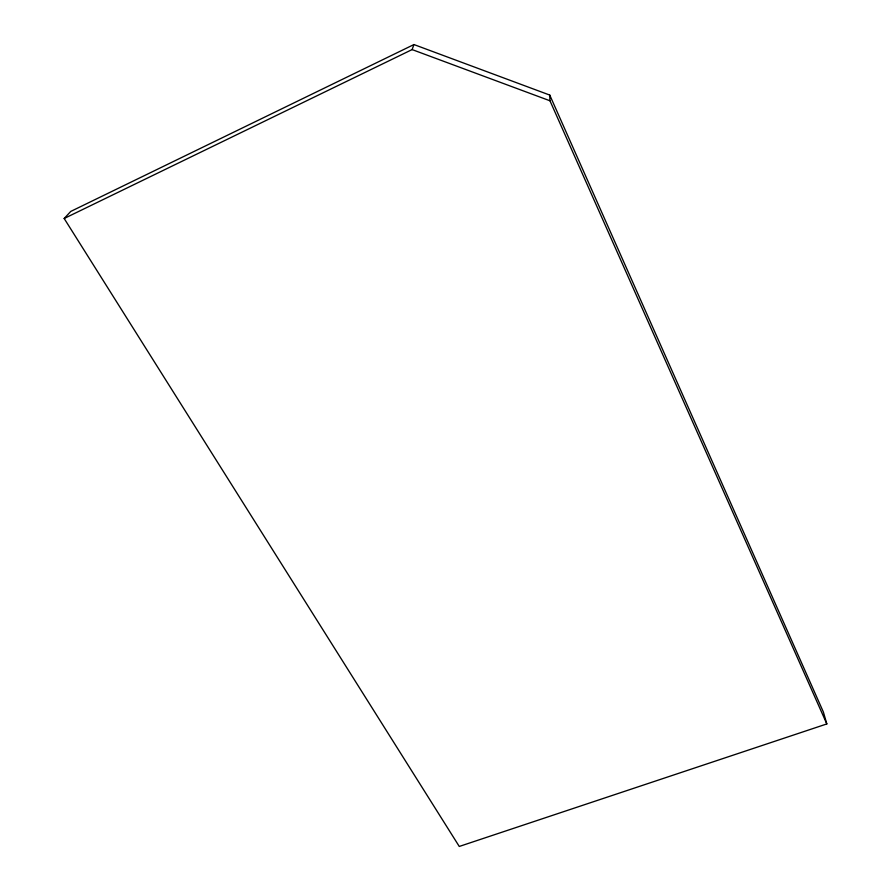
<?xml version="1.0" encoding="UTF-8"?>
<svg xmlns="http://www.w3.org/2000/svg" width="891" height="891" viewBox="0 0 891 891"><rect width="100%" height="100%" fill="white"/><g stroke="black" fill="none" stroke-linecap="round" stroke-linejoin="round"><path stroke-width="1.34" d="M64.174 218.495L412.11 49.584L413.936 44.55L549.747 95.07L823.395 712.065L826.826 723.938L459.266 846.45L64.174 218.495L70.757 211.423L413.936 44.55M412.11 49.584L549.97 100.783L826.826 723.938M549.747 95.07L549.97 100.783"/></g></svg>
